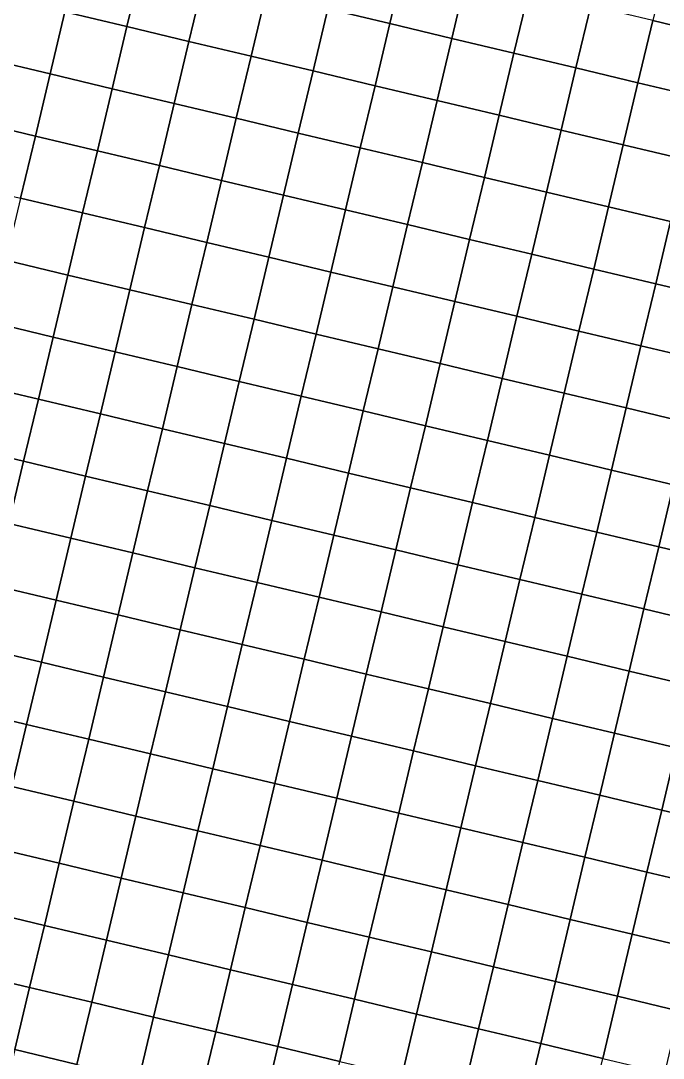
# Model space of a CAD drawing. Header units: metres. Extents: x 0.3 to 9.7, y -5.33 to 3.34.
# Drawn here: x 1.953 to 2.96, y -3.057 to -1.431 of the extents above; entities that cross this region are included whole.
import ezdxf

# ---------------------------------------------------------------- set-up
doc = ezdxf.new("R2010")
doc.units = ezdxf.units.M

msp = doc.modelspace()

# ---------------------------------------------------------------- linework, layer by layer
at = {"layer": 'C2_v2'}
for points in [[(2.4575, -1.3151, -3.2015), (2.4344, -1.4124, -3.1875), (2.5317, -1.4355, -3.1877), (2.5548, -1.3383, -3.2004)], [(2.0452, -1.3198, -3.1853), (2.0221, -1.4171, -3.1746), (2.1194, -1.4402, -3.1735), (2.1425, -1.343, -3.1875)], [(2.1425, -1.343, -3.1875), (2.1194, -1.4402, -3.1735), (2.2167, -1.4634, -3.1758), (2.2398, -1.3661, -3.1914)], [(2.5548, -1.3383, -3.2004), (2.5317, -1.4355, -3.1877), (2.629, -1.4587, -3.1842), (2.6521, -1.3614, -3.1955)], [(2.9671, -1.3336, -3.1812), (2.944, -1.4308, -3.1802), (3.0412, -1.454, -3.1713), (3.0644, -1.3567, -3.1712)], [(2.6521, -1.3614, -3.1955), (2.629, -1.4587, -3.1842), (2.7262, -1.4818, -3.1808), (2.7494, -1.3846, -3.1896)], [(2.2398, -1.3661, -3.1914), (2.2167, -1.4634, -3.1758), (2.314, -1.4865, -3.174), (2.3371, -1.3893, -3.1902)], [(1.9248, -1.394, -3.1763), (1.9017, -1.4912, -3.1739), (1.999, -1.5144, -3.1676), (2.0221, -1.4171, -3.1746)], [(2.3371, -1.3893, -3.1902), (2.314, -1.4865, -3.174), (2.4112, -1.5097, -3.1716), (2.4344, -1.4124, -3.1875)], [(2.7494, -1.3846, -3.1896), (2.7262, -1.4818, -3.1808), (2.8235, -1.505, -3.1767), (2.8467, -1.4077, -3.1835)], [(2.4344, -1.4124, -3.1875), (2.4112, -1.5097, -3.1716), (2.5085, -1.5328, -3.1733), (2.5317, -1.4355, -3.1877)], [(2.8467, -1.4077, -3.1835), (2.8235, -1.505, -3.1767), (2.9208, -1.5281, -3.174), (2.944, -1.4308, -3.1802)], [(2.0221, -1.4171, -3.1746), (1.999, -1.5144, -3.1676), (2.0962, -1.5375, -3.1625), (2.1194, -1.4402, -3.1735)], [(2.1194, -1.4402, -3.1735), (2.0962, -1.5375, -3.1625), (2.1935, -1.5607, -3.1607), (2.2167, -1.4634, -3.1758)], [(2.5317, -1.4355, -3.1877), (2.5085, -1.5328, -3.1733), (2.6058, -1.556, -3.1706), (2.629, -1.4587, -3.1842)], [(2.944, -1.4308, -3.1802), (2.9208, -1.5281, -3.174), (3.0181, -1.5513, -3.1663), (3.0412, -1.454, -3.1713)], [(2.629, -1.4587, -3.1842), (2.6058, -1.556, -3.1706), (2.7031, -1.5791, -3.1688), (2.7262, -1.4818, -3.1808)], [(2.2167, -1.4634, -3.1758), (2.1935, -1.5607, -3.1607), (2.2908, -1.5838, -3.1572), (2.314, -1.4865, -3.174)], [(1.9017, -1.4912, -3.1739), (1.8785, -1.5885, -3.1609), (1.9758, -1.6117, -3.1523), (1.999, -1.5144, -3.1676)], [(2.314, -1.4865, -3.174), (2.2908, -1.5838, -3.1572), (2.3881, -1.607, -3.1541), (2.4112, -1.5097, -3.1716)], [(2.7262, -1.4818, -3.1808), (2.7031, -1.5791, -3.1688), (2.8004, -1.6023, -3.1659), (2.8235, -1.505, -3.1767)], [(2.4112, -1.5097, -3.1716), (2.3881, -1.607, -3.1541), (2.4854, -1.6301, -3.1569), (2.5085, -1.5328, -3.1733)], [(2.8235, -1.505, -3.1767), (2.8004, -1.6023, -3.1659), (2.8977, -1.6254, -3.1633), (2.9208, -1.5281, -3.174)], [(1.999, -1.5144, -3.1676), (1.9758, -1.6117, -3.1523), (2.0731, -1.6348, -3.146), (2.0962, -1.5375, -3.1625)], [(2.9208, -1.5281, -3.174), (2.8977, -1.6254, -3.1633), (2.9949, -1.6486, -3.1575), (3.0181, -1.5513, -3.1663)], [(2.0962, -1.5375, -3.1625), (2.0731, -1.6348, -3.146), (2.1704, -1.658, -3.1447), (2.1935, -1.5607, -3.1607)], [(2.5085, -1.5328, -3.1733), (2.4854, -1.6301, -3.1569), (2.5827, -1.6533, -3.1538), (2.6058, -1.556, -3.1706)], [(2.6058, -1.556, -3.1706), (2.5827, -1.6533, -3.1538), (2.6799, -1.6764, -3.1527), (2.7031, -1.5791, -3.1688)], [(2.1935, -1.5607, -3.1607), (2.1704, -1.658, -3.1447), (2.2677, -1.6811, -3.1419), (2.2908, -1.5838, -3.1572)], [(1.8785, -1.5885, -3.1609), (1.8554, -1.6858, -3.1406), (1.9527, -1.709, -3.1325), (1.9758, -1.6117, -3.1523)], [(2.2908, -1.5838, -3.1572), (2.2677, -1.6811, -3.1419), (2.3649, -1.7043, -3.1402), (2.3881, -1.607, -3.1541)], [(2.7031, -1.5791, -3.1688), (2.6799, -1.6764, -3.1527), (2.7772, -1.6996, -3.1502), (2.8004, -1.6023, -3.1659)], [(2.3881, -1.607, -3.1541), (2.3649, -1.7043, -3.1402), (2.4622, -1.7274, -3.1449), (2.4854, -1.6301, -3.1569)], [(2.8004, -1.6023, -3.1659), (2.7772, -1.6996, -3.1502), (2.8745, -1.7227, -3.1466), (2.8977, -1.6254, -3.1633)], [(1.9758, -1.6117, -3.1523), (1.9527, -1.709, -3.1325), (2.0499, -1.7321, -3.1275), (2.0731, -1.6348, -3.146)], [(2.8977, -1.6254, -3.1633), (2.8745, -1.7227, -3.1466), (2.9718, -1.7458, -3.1428), (2.9949, -1.6486, -3.1575)], [(2.0731, -1.6348, -3.146), (2.0499, -1.7321, -3.1275), (2.1472, -1.7552, -3.1298), (2.1704, -1.658, -3.1447)], [(2.4854, -1.6301, -3.1569), (2.4622, -1.7274, -3.1449), (2.5595, -1.7505, -3.1422), (2.5827, -1.6533, -3.1538)], [(2.1704, -1.658, -3.1447), (2.1472, -1.7552, -3.1298), (2.2445, -1.7784, -3.1308), (2.2677, -1.6811, -3.1419)], [(2.5827, -1.6533, -3.1538), (2.5595, -1.7505, -3.1422), (2.6568, -1.7737, -3.1418), (2.6799, -1.6764, -3.1527)], [(2.2677, -1.6811, -3.1419), (2.2445, -1.7784, -3.1308), (2.3418, -1.8015, -3.1327), (2.3649, -1.7043, -3.1402)], [(2.6799, -1.6764, -3.1527), (2.6568, -1.7737, -3.1418), (2.7541, -1.7968, -3.14), (2.7772, -1.6996, -3.1502)], [(2.3649, -1.7043, -3.1402), (2.3418, -1.8015, -3.1327), (2.4391, -1.8247, -3.1394), (2.4622, -1.7274, -3.1449)], [(2.7772, -1.6996, -3.1502), (2.7541, -1.7968, -3.14), (2.8514, -1.82, -3.1354), (2.8745, -1.7227, -3.1466)], [(1.9527, -1.709, -3.1325), (1.9295, -1.8062, -3.112), (2.0268, -1.8294, -3.1089), (2.0499, -1.7321, -3.1275)], [(2.8745, -1.7227, -3.1466), (2.8514, -1.82, -3.1354), (2.9487, -1.8431, -3.1323), (2.9718, -1.7458, -3.1428)], [(2.0499, -1.7321, -3.1275), (2.0268, -1.8294, -3.1089), (2.1241, -1.8525, -3.1125), (2.1472, -1.7552, -3.1298)], [(2.4622, -1.7274, -3.1449), (2.4391, -1.8247, -3.1394), (2.5364, -1.8478, -3.1387), (2.5595, -1.7505, -3.1422)], [(2.1472, -1.7552, -3.1298), (2.1241, -1.8525, -3.1125), (2.2214, -1.8757, -3.116), (2.2445, -1.7784, -3.1308)], [(2.5595, -1.7505, -3.1422), (2.5364, -1.8478, -3.1387), (2.6337, -1.871, -3.1383), (2.6568, -1.7737, -3.1418)], [(2.9718, -1.7458, -3.1428), (2.9487, -1.8431, -3.1323), (3.0459, -1.8663, -3.1267), (3.0691, -1.769, -3.138)], [(2.2445, -1.7784, -3.1308), (2.2214, -1.8757, -3.116), (2.3187, -1.8988, -3.1205), (2.3418, -1.8015, -3.1327)], [(2.6568, -1.7737, -3.1418), (2.6337, -1.871, -3.1383), (2.7309, -1.8941, -3.1359), (2.7541, -1.7968, -3.14)], [(2.3418, -1.8015, -3.1327), (2.3187, -1.8988, -3.1205), (2.4159, -1.922, -3.1304), (2.4391, -1.8247, -3.1394)], [(2.7541, -1.7968, -3.14), (2.7309, -1.8941, -3.1359), (2.8282, -1.9173, -3.13), (2.8514, -1.82, -3.1354)], [(1.9295, -1.8062, -3.112), (1.9064, -1.9035, -3.0901), (2.0037, -1.9267, -3.0881), (2.0268, -1.8294, -3.1089)], [(2.8514, -1.82, -3.1354), (2.8282, -1.9173, -3.13), (2.9255, -1.9404, -3.1258), (2.9487, -1.8431, -3.1323)], [(2.0268, -1.8294, -3.1089), (2.0037, -1.9267, -3.0881), (2.1009, -1.9498, -3.0917), (2.1241, -1.8525, -3.1125)], [(2.4391, -1.8247, -3.1394), (2.4159, -1.922, -3.1304), (2.5132, -1.9451, -3.1313), (2.5364, -1.8478, -3.1387)], [(2.1241, -1.8525, -3.1125), (2.1009, -1.9498, -3.0917), (2.1982, -1.973, -3.0952), (2.2214, -1.8757, -3.116)], [(2.5364, -1.8478, -3.1387), (2.5132, -1.9451, -3.1313), (2.6105, -1.9683, -3.1317), (2.6337, -1.871, -3.1383)], [(2.9487, -1.8431, -3.1323), (2.9255, -1.9404, -3.1258), (3.0228, -1.9636, -3.1176), (3.0459, -1.8663, -3.1267)], [(2.2214, -1.8757, -3.116), (2.1982, -1.973, -3.0952), (2.2955, -1.9961, -3.1014), (2.3187, -1.8988, -3.1205)], [(2.6337, -1.871, -3.1383), (2.6105, -1.9683, -3.1317), (2.7078, -1.9914, -3.1294), (2.7309, -1.8941, -3.1359)], [(2.3187, -1.8988, -3.1205), (2.2955, -1.9961, -3.1014), (2.3928, -2.0193, -3.1151), (2.4159, -1.922, -3.1304)], [(2.7309, -1.8941, -3.1359), (2.7078, -1.9914, -3.1294), (2.8051, -2.0146, -3.1233), (2.8282, -1.9173, -3.13)], [(1.9064, -1.9035, -3.0901), (1.8832, -2.0008, -3.0645), (1.9805, -2.024, -3.0631), (2.0037, -1.9267, -3.0881)], [(2.8282, -1.9173, -3.13), (2.8051, -2.0146, -3.1233), (2.9024, -2.0377, -3.1196), (2.9255, -1.9404, -3.1258)], [(2.0037, -1.9267, -3.0881), (1.9805, -2.024, -3.0631), (2.0778, -2.0471, -3.0643), (2.1009, -1.9498, -3.0917)], [(2.4159, -1.922, -3.1304), (2.3928, -2.0193, -3.1151), (2.4901, -2.0424, -3.118), (2.5132, -1.9451, -3.1313)], [(2.1009, -1.9498, -3.0917), (2.0778, -2.0471, -3.0643), (2.1751, -2.0702, -3.0674), (2.1982, -1.973, -3.0952)], [(2.5132, -1.9451, -3.1313), (2.4901, -2.0424, -3.118), (2.5874, -2.0655, -3.1174), (2.6105, -1.9683, -3.1317)], [(2.9255, -1.9404, -3.1258), (2.9024, -2.0377, -3.1196), (2.9996, -2.0608, -3.1108), (3.0228, -1.9636, -3.1176)], [(2.1982, -1.973, -3.0952), (2.1751, -2.0702, -3.0674), (2.2724, -2.0934, -3.0742), (2.2955, -1.9961, -3.1014)], [(2.6105, -1.9683, -3.1317), (2.5874, -2.0655, -3.1174), (2.6846, -2.0887, -3.115), (2.7078, -1.9914, -3.1294)], [(2.2955, -1.9961, -3.1014), (2.2724, -2.0934, -3.0742), (2.3696, -2.1165, -3.0924), (2.3928, -2.0193, -3.1151)], [(2.7078, -1.9914, -3.1294), (2.6846, -2.0887, -3.115), (2.7819, -2.1118, -3.1106), (2.8051, -2.0146, -3.1233)], [(1.8832, -2.0008, -3.0645), (1.8601, -2.0981, -3.0474), (1.9574, -2.1212, -3.0476), (1.9805, -2.024, -3.0631)], [(2.8051, -2.0146, -3.1233), (2.7819, -2.1118, -3.1106), (2.8792, -2.135, -3.1098), (2.9024, -2.0377, -3.1196)], [(1.9805, -2.024, -3.0631), (1.9574, -2.1212, -3.0476), (2.0546, -2.1444, -3.0474), (2.0778, -2.0471, -3.0643)], [(2.3928, -2.0193, -3.1151), (2.3696, -2.1165, -3.0924), (2.4669, -2.1397, -3.0962), (2.4901, -2.0424, -3.118)], [(2.0778, -2.0471, -3.0643), (2.0546, -2.1444, -3.0474), (2.1519, -2.1675, -3.0514), (2.1751, -2.0702, -3.0674)], [(2.4901, -2.0424, -3.118), (2.4669, -2.1397, -3.0962), (2.5642, -2.1628, -3.0942), (2.5874, -2.0655, -3.1174)], [(2.9024, -2.0377, -3.1196), (2.8792, -2.135, -3.1098), (2.9765, -2.1581, -3.1023), (2.9996, -2.0608, -3.1108)], [(2.1751, -2.0702, -3.0674), (2.1519, -2.1675, -3.0514), (2.2492, -2.1907, -3.0599), (2.2724, -2.0934, -3.0742)], [(2.5874, -2.0655, -3.1174), (2.5642, -2.1628, -3.0942), (2.6615, -2.186, -3.0937), (2.6846, -2.0887, -3.115)], [(2.2724, -2.0934, -3.0742), (2.2492, -2.1907, -3.0599), (2.3465, -2.2138, -3.0811), (2.3696, -2.1165, -3.0924)], [(2.6846, -2.0887, -3.115), (2.6615, -2.186, -3.0937), (2.7588, -2.2091, -3.0911), (2.7819, -2.1118, -3.1106)], [(1.8601, -2.0981, -3.0474), (1.8369, -2.1954, -3.0324), (1.9342, -2.2185, -3.0364), (1.9574, -2.1212, -3.0476)], [(2.7819, -2.1118, -3.1106), (2.7588, -2.2091, -3.0911), (2.8561, -2.2323, -3.0938), (2.8792, -2.135, -3.1098)], [(1.9574, -2.1212, -3.0476), (1.9342, -2.2185, -3.0364), (2.0315, -2.2417, -3.0397), (2.0546, -2.1444, -3.0474)], [(2.3696, -2.1165, -3.0924), (2.3465, -2.2138, -3.0811), (2.4438, -2.237, -3.0867), (2.4669, -2.1397, -3.0962)], [(2.0546, -2.1444, -3.0474), (2.0315, -2.2417, -3.0397), (2.1288, -2.2648, -3.0474), (2.1519, -2.1675, -3.0514)], [(2.4669, -2.1397, -3.0962), (2.4438, -2.237, -3.0867), (2.5411, -2.2601, -3.085), (2.5642, -2.1628, -3.0942)], [(2.8792, -2.135, -3.1098), (2.8561, -2.2323, -3.0938), (2.9534, -2.2554, -3.0902), (2.9765, -2.1581, -3.1023)], [(2.9765, -2.1581, -3.1023), (2.9534, -2.2554, -3.0902), (3.0506, -2.2786, -3.0725), (3.0738, -2.1813, -3.0848)], [(2.1519, -2.1675, -3.0514), (2.1288, -2.2648, -3.0474), (2.2261, -2.288, -3.0586), (2.2492, -2.1907, -3.0599)], [(2.5642, -2.1628, -3.0942), (2.5411, -2.2601, -3.085), (2.6384, -2.2833, -3.0853), (2.6615, -2.186, -3.0937)], [(2.2492, -2.1907, -3.0599), (2.2261, -2.288, -3.0586), (2.3234, -2.3111, -3.081), (2.3465, -2.2138, -3.0811)], [(2.6615, -2.186, -3.0937), (2.6384, -2.2833, -3.0853), (2.7356, -2.3064, -3.0846), (2.7588, -2.2091, -3.0911)], [(2.7588, -2.2091, -3.0911), (2.7356, -2.3064, -3.0846), (2.8329, -2.3295, -3.0879), (2.8561, -2.2323, -3.0938)], [(1.9342, -2.2185, -3.0364), (1.9111, -2.3158, -3.0331), (2.0084, -2.339, -3.0362), (2.0315, -2.2417, -3.0397)], [(2.3465, -2.2138, -3.0811), (2.3234, -2.3111, -3.081), (2.4206, -2.3343, -3.0895), (2.4438, -2.237, -3.0867)], [(2.0315, -2.2417, -3.0397), (2.0084, -2.339, -3.0362), (2.1056, -2.3621, -3.0453), (2.1288, -2.2648, -3.0474)], [(2.4438, -2.237, -3.0867), (2.4206, -2.3343, -3.0895), (2.5179, -2.3574, -3.0887), (2.5411, -2.2601, -3.085)], [(2.8561, -2.2323, -3.0938), (2.8329, -2.3295, -3.0879), (2.9302, -2.3527, -3.0854), (2.9534, -2.2554, -3.0902)], [(2.9534, -2.2554, -3.0902), (2.9302, -2.3527, -3.0854), (3.0275, -2.3758, -3.0686), (3.0506, -2.2786, -3.0725)], [(2.1288, -2.2648, -3.0474), (2.1056, -2.3621, -3.0453), (2.2029, -2.3852, -3.0573), (2.2261, -2.288, -3.0586)], [(2.5411, -2.2601, -3.085), (2.5179, -2.3574, -3.0887), (2.6152, -2.3805, -3.0899), (2.6384, -2.2833, -3.0853)], [(2.2261, -2.288, -3.0586), (2.2029, -2.3852, -3.0573), (2.3002, -2.4084, -3.081), (2.3234, -2.3111, -3.081)], [(2.6384, -2.2833, -3.0853), (2.6152, -2.3805, -3.0899), (2.7125, -2.4037, -3.0896), (2.7356, -2.3064, -3.0846)], [(2.7356, -2.3064, -3.0846), (2.7125, -2.4037, -3.0896), (2.8098, -2.4268, -3.0915), (2.8329, -2.3295, -3.0879)], [(1.9111, -2.3158, -3.0331), (1.8879, -2.4131, -3.0275), (1.9852, -2.4362, -3.0281), (2.0084, -2.339, -3.0362)], [(2.3234, -2.3111, -3.081), (2.3002, -2.4084, -3.081), (2.3975, -2.4315, -3.0906), (2.4206, -2.3343, -3.0895)], [(2.0084, -2.339, -3.0362), (1.9852, -2.4362, -3.0281), (2.0825, -2.4594, -3.0368), (2.1056, -2.3621, -3.0453)], [(2.4206, -2.3343, -3.0895), (2.3975, -2.4315, -3.0906), (2.4948, -2.4547, -3.0882), (2.5179, -2.3574, -3.0887)], [(2.8329, -2.3295, -3.0879), (2.8098, -2.4268, -3.0915), (2.9071, -2.45, -3.088), (2.9302, -2.3527, -3.0854)], [(2.9302, -2.3527, -3.0854), (2.9071, -2.45, -3.088), (3.0043, -2.4731, -3.0724), (3.0275, -2.3758, -3.0686)], [(2.1056, -2.3621, -3.0453), (2.0825, -2.4594, -3.0368), (2.1798, -2.4825, -3.0481), (2.2029, -2.3852, -3.0573)], [(2.5179, -2.3574, -3.0887), (2.4948, -2.4547, -3.0882), (2.5921, -2.4778, -3.0898), (2.6152, -2.3805, -3.0899)], [(2.2029, -2.3852, -3.0573), (2.1798, -2.4825, -3.0481), (2.2771, -2.5057, -3.0728), (2.3002, -2.4084, -3.081)], [(2.6152, -2.3805, -3.0899), (2.5921, -2.4778, -3.0898), (2.6893, -2.501, -3.0896), (2.7125, -2.4037, -3.0896)], [(2.7125, -2.4037, -3.0896), (2.6893, -2.501, -3.0896), (2.7866, -2.5241, -3.0905), (2.8098, -2.4268, -3.0915)], [(1.8879, -2.4131, -3.0275), (1.8648, -2.5104, -3.0179), (1.9621, -2.5335, -3.0145), (1.9852, -2.4362, -3.0281)], [(2.3002, -2.4084, -3.081), (2.2771, -2.5057, -3.0728), (2.3743, -2.5288, -3.0821), (2.3975, -2.4315, -3.0906)], [(1.9852, -2.4362, -3.0281), (1.9621, -2.5335, -3.0145), (2.0594, -2.5567, -3.0209), (2.0825, -2.4594, -3.0368)], [(2.3975, -2.4315, -3.0906), (2.3743, -2.5288, -3.0821), (2.4716, -2.552, -3.0762), (2.4948, -2.4547, -3.0882)], [(2.8098, -2.4268, -3.0915), (2.7866, -2.5241, -3.0905), (2.8839, -2.5473, -3.0872), (2.9071, -2.45, -3.088)], [(2.4948, -2.4547, -3.0882), (2.4716, -2.552, -3.0762), (2.5689, -2.5751, -3.0776), (2.5921, -2.4778, -3.0898)], [(2.9071, -2.45, -3.088), (2.8839, -2.5473, -3.0872), (2.9812, -2.5704, -3.0716), (3.0043, -2.4731, -3.0724)], [(2.0825, -2.4594, -3.0368), (2.0594, -2.5567, -3.0209), (2.1566, -2.5798, -3.0315), (2.1798, -2.4825, -3.0481)], [(2.1798, -2.4825, -3.0481), (2.1566, -2.5798, -3.0315), (2.2539, -2.603, -3.0572), (2.2771, -2.5057, -3.0728)], [(2.5921, -2.4778, -3.0898), (2.5689, -2.5751, -3.0776), (2.6662, -2.5983, -3.0786), (2.6893, -2.501, -3.0896)], [(2.6893, -2.501, -3.0896), (2.6662, -2.5983, -3.0786), (2.7635, -2.6214, -3.0813), (2.7866, -2.5241, -3.0905)], [(1.8648, -2.5104, -3.0179), (1.8416, -2.6077, -3.0228), (1.9389, -2.6308, -3.0207), (1.9621, -2.5335, -3.0145)], [(2.2771, -2.5057, -3.0728), (2.2539, -2.603, -3.0572), (2.3512, -2.6261, -3.0657), (2.3743, -2.5288, -3.0821)], [(1.9621, -2.5335, -3.0145), (1.9389, -2.6308, -3.0207), (2.0362, -2.654, -3.0267), (2.0594, -2.5567, -3.0209)], [(2.3743, -2.5288, -3.0821), (2.3512, -2.6261, -3.0657), (2.4485, -2.6493, -3.0543), (2.4716, -2.552, -3.0762)], [(2.7866, -2.5241, -3.0905), (2.7635, -2.6214, -3.0813), (2.8608, -2.6445, -3.0797), (2.8839, -2.5473, -3.0872)], [(2.4716, -2.552, -3.0762), (2.4485, -2.6493, -3.0543), (2.5458, -2.6724, -3.0581), (2.5689, -2.5751, -3.0776)], [(2.8839, -2.5473, -3.0872), (2.8608, -2.6445, -3.0797), (2.9581, -2.6677, -3.0636), (2.9812, -2.5704, -3.0716)], [(2.0594, -2.5567, -3.0209), (2.0362, -2.654, -3.0267), (2.1335, -2.6771, -3.0363), (2.1566, -2.5798, -3.0315)], [(2.1566, -2.5798, -3.0315), (2.1335, -2.6771, -3.0363), (2.2308, -2.7002, -3.0604), (2.2539, -2.603, -3.0572)], [(2.5689, -2.5751, -3.0776), (2.5458, -2.6724, -3.0581), (2.6431, -2.6955, -3.0605), (2.6662, -2.5983, -3.0786)], [(2.9812, -2.5704, -3.0716), (2.9581, -2.6677, -3.0636), (3.0553, -2.6908, -3.0614), (3.0785, -2.5936, -3.069)], [(2.6662, -2.5983, -3.0786), (2.6431, -2.6955, -3.0605), (2.7403, -2.7187, -3.0668), (2.7635, -2.6214, -3.0813)], [(2.2539, -2.603, -3.0572), (2.2308, -2.7002, -3.0604), (2.3281, -2.7234, -3.066), (2.3512, -2.6261, -3.0657)], [(1.9389, -2.6308, -3.0207), (1.9158, -2.7281, -3.0441), (2.0131, -2.7512, -3.0522), (2.0362, -2.654, -3.0267)], [(2.3512, -2.6261, -3.0657), (2.3281, -2.7234, -3.066), (2.4253, -2.7465, -3.0511), (2.4485, -2.6493, -3.0543)], [(2.7635, -2.6214, -3.0813), (2.7403, -2.7187, -3.0668), (2.8376, -2.7418, -3.067), (2.8608, -2.6445, -3.0797)], [(2.4485, -2.6493, -3.0543), (2.4253, -2.7465, -3.0511), (2.5226, -2.7697, -3.0535), (2.5458, -2.6724, -3.0581)], [(2.8608, -2.6445, -3.0797), (2.8376, -2.7418, -3.067), (2.9349, -2.765, -3.0507), (2.9581, -2.6677, -3.0636)], [(2.0362, -2.654, -3.0267), (2.0131, -2.7512, -3.0522), (2.1103, -2.7744, -3.061), (2.1335, -2.6771, -3.0363)], [(2.1335, -2.6771, -3.0363), (2.1103, -2.7744, -3.061), (2.2076, -2.7975, -3.0806), (2.2308, -2.7002, -3.0604)], [(2.5458, -2.6724, -3.0581), (2.5226, -2.7697, -3.0535), (2.6199, -2.7928, -3.0539), (2.6431, -2.6955, -3.0605)], [(2.9581, -2.6677, -3.0636), (2.9349, -2.765, -3.0507), (3.0322, -2.7881, -3.0507), (3.0553, -2.6908, -3.0614)], [(2.6431, -2.6955, -3.0605), (2.6199, -2.7928, -3.0539), (2.7172, -2.816, -3.0587), (2.7403, -2.7187, -3.0668)], [(2.2308, -2.7002, -3.0604), (2.2076, -2.7975, -3.0806), (2.3049, -2.8207, -3.0837), (2.3281, -2.7234, -3.066)], [(1.9158, -2.7281, -3.0441), (1.8926, -2.8254, -3.0596), (1.9899, -2.8485, -3.0688), (2.0131, -2.7512, -3.0522)], [(2.3281, -2.7234, -3.066), (2.3049, -2.8207, -3.0837), (2.4022, -2.8438, -3.0658), (2.4253, -2.7465, -3.0511)], [(2.7403, -2.7187, -3.0668), (2.7172, -2.816, -3.0587), (2.8145, -2.8391, -3.0589), (2.8376, -2.7418, -3.067)], [(2.4253, -2.7465, -3.0511), (2.4022, -2.8438, -3.0658), (2.4995, -2.867, -3.0629), (2.5226, -2.7697, -3.0535)], [(2.8376, -2.7418, -3.067), (2.8145, -2.8391, -3.0589), (2.9118, -2.8623, -3.0423), (2.9349, -2.765, -3.0507)], [(2.0131, -2.7512, -3.0522), (1.9899, -2.8485, -3.0688), (2.0872, -2.8717, -3.0773), (2.1103, -2.7744, -3.061)], [(2.1103, -2.7744, -3.061), (2.0872, -2.8717, -3.0773), (2.1845, -2.8948, -3.0931), (2.2076, -2.7975, -3.0806)], [(2.5226, -2.7697, -3.0535), (2.4995, -2.867, -3.0629), (2.5968, -2.8901, -3.0597), (2.6199, -2.7928, -3.0539)], [(2.9349, -2.765, -3.0507), (2.9118, -2.8623, -3.0423), (3.0091, -2.8854, -3.0418), (3.0322, -2.7881, -3.0507)], [(2.6199, -2.7928, -3.0539), (2.5968, -2.8901, -3.0597), (2.6941, -2.9133, -3.0588), (2.7172, -2.816, -3.0587)], [(2.2076, -2.7975, -3.0806), (2.1845, -2.8948, -3.0931), (2.2818, -2.918, -3.0937), (2.3049, -2.8207, -3.0837)], [(1.8926, -2.8254, -3.0596), (1.8695, -2.9227, -3.0583), (1.9668, -2.9458, -3.0681), (1.9899, -2.8485, -3.0688)], [(2.3049, -2.8207, -3.0837), (2.2818, -2.918, -3.0937), (2.3791, -2.9411, -3.0718), (2.4022, -2.8438, -3.0658)], [(2.7172, -2.816, -3.0587), (2.6941, -2.9133, -3.0588), (2.7913, -2.9364, -3.0542), (2.8145, -2.8391, -3.0589)], [(2.4022, -2.8438, -3.0658), (2.3791, -2.9411, -3.0718), (2.4763, -2.9642, -3.0647), (2.4995, -2.867, -3.0629)], [(2.8145, -2.8391, -3.0589), (2.7913, -2.9364, -3.0542), (2.8886, -2.9595, -3.0375), (2.9118, -2.8623, -3.0423)], [(1.9899, -2.8485, -3.0688), (1.9668, -2.9458, -3.0681), (2.0641, -2.969, -3.0766), (2.0872, -2.8717, -3.0773)], [(2.0872, -2.8717, -3.0773), (2.0641, -2.969, -3.0766), (2.1613, -2.9921, -3.0914), (2.1845, -2.8948, -3.0931)], [(2.4995, -2.867, -3.0629), (2.4763, -2.9642, -3.0647), (2.5736, -2.9874, -3.0569), (2.5968, -2.8901, -3.0597)], [(2.9118, -2.8623, -3.0423), (2.8886, -2.9595, -3.0375), (2.9859, -2.9827, -3.0332), (3.0091, -2.8854, -3.0418)], [(2.5968, -2.8901, -3.0597), (2.5736, -2.9874, -3.0569), (2.6709, -3.0105, -3.0511), (2.6941, -2.9133, -3.0588)], [(2.1845, -2.8948, -3.0931), (2.1613, -2.9921, -3.0914), (2.2586, -3.0152, -3.0912), (2.2818, -2.918, -3.0937)], [(1.8695, -2.9227, -3.0583), (1.8463, -3.0199, -3.0429), (1.9436, -3.0431, -3.0547), (1.9668, -2.9458, -3.0681)], [(2.2818, -2.918, -3.0937), (2.2586, -3.0152, -3.0912), (2.3559, -3.0384, -3.0656), (2.3791, -2.9411, -3.0718)], [(2.6941, -2.9133, -3.0588), (2.6709, -3.0105, -3.0511), (2.7682, -3.0337, -3.0444), (2.7913, -2.9364, -3.0542)], [(2.3791, -2.9411, -3.0718), (2.3559, -3.0384, -3.0656), (2.4532, -3.0615, -3.0562), (2.4763, -2.9642, -3.0647)], [(2.7913, -2.9364, -3.0542), (2.7682, -3.0337, -3.0444), (2.8655, -3.0568, -3.0263), (2.8886, -2.9595, -3.0375)], [(1.9668, -2.9458, -3.0681), (1.9436, -3.0431, -3.0547), (2.0409, -3.0662, -3.0651), (2.0641, -2.969, -3.0766)], [(2.0641, -2.969, -3.0766), (2.0409, -3.0662, -3.0651), (2.1382, -3.0894, -3.0809), (2.1613, -2.9921, -3.0914)], [(2.4763, -2.9642, -3.0647), (2.4532, -3.0615, -3.0562), (2.5505, -3.0847, -3.0462), (2.5736, -2.9874, -3.0569)], [(2.8886, -2.9595, -3.0375), (2.8655, -3.0568, -3.0263), (2.9628, -3.08, -3.0209), (2.9859, -2.9827, -3.0332)], [(2.5736, -2.9874, -3.0569), (2.5505, -3.0847, -3.0462), (2.6478, -3.1078, -3.0378), (2.6709, -3.0105, -3.0511)], [(2.1613, -2.9921, -3.0914), (2.1382, -3.0894, -3.0809), (2.2355, -3.1125, -3.0816), (2.2586, -3.0152, -3.0912)], [(2.2586, -3.0152, -3.0912), (2.2355, -3.1125, -3.0816), (2.3328, -3.1357, -3.0535), (2.3559, -3.0384, -3.0656)], [(2.6709, -3.0105, -3.0511), (2.6478, -3.1078, -3.0378), (2.745, -3.131, -3.0304), (2.7682, -3.0337, -3.0444)], [(2.3559, -3.0384, -3.0656), (2.3328, -3.1357, -3.0535), (2.43, -3.1588, -3.0442), (2.4532, -3.0615, -3.0562)], [(2.7682, -3.0337, -3.0444), (2.745, -3.131, -3.0304), (2.8423, -3.1541, -3.0134), (2.8655, -3.0568, -3.0263)], [(1.9436, -3.0431, -3.0547), (1.9205, -3.1404, -3.0542), (2.0178, -3.1635, -3.0653), (2.0409, -3.0662, -3.0651)]]:
    msp.add_3dface(points, dxfattribs=at)

doc.saveas('drawing.dxf')
